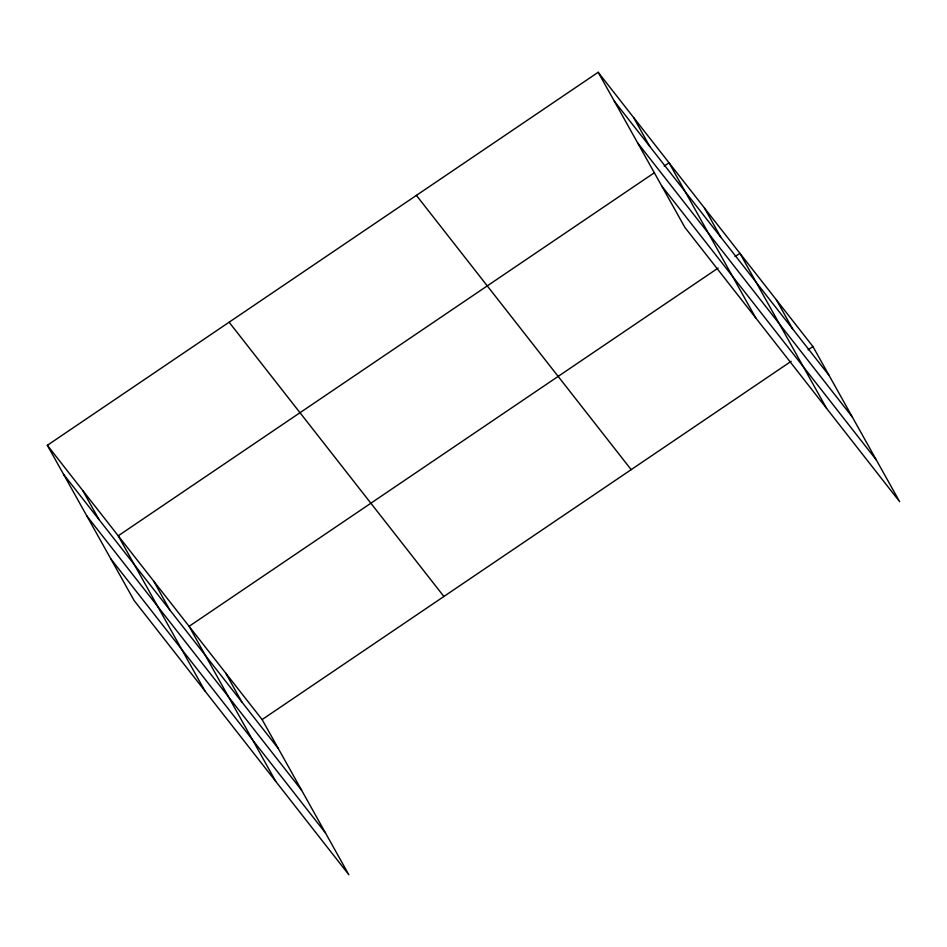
<?xml version="1.0" encoding="UTF-8"?>
<svg xmlns="http://www.w3.org/2000/svg" width="947" height="947" viewBox="0 0 947 947"><rect width="100%" height="100%" fill="white"/><g stroke="black" fill="none" stroke-linecap="round" stroke-linejoin="round"><path stroke-width="1.42" d="M47.35 445.303L262.118 719.578L348.827 874.72L134.06 600.445L47.35 445.303L598.173 72.28L812.94 346.555L899.65 501.697L684.882 227.422L598.173 72.28M654.507 172.638L118.221 535.813L204.931 690.955M664.202 166.068L669.044 162.789L755.753 317.932M718.11 268.072L189.104 626.322L275.802 781.464M735.073 256.578L739.927 253.299L826.624 408.441M262.118 719.578L791.136 361.328M808.099 349.834L812.94 346.555M614.343 101.211L829.11 375.486M637.615 142.867L852.395 417.13M661.598 185.778L876.377 460.041M416.396 195.378L631.176 469.653M229.127 322.205L443.894 596.48M63.52 474.246L278.288 748.509M86.793 515.89L301.572 790.165M110.775 558.801L325.555 833.076M776.433 299.927L792.603 328.858M704.485 208.044L720.655 236.975M633.614 117.535L649.784 146.465M225.611 672.95L241.781 701.893M153.663 581.067L169.833 610.01M82.791 490.558L98.962 519.501"/></g></svg>
